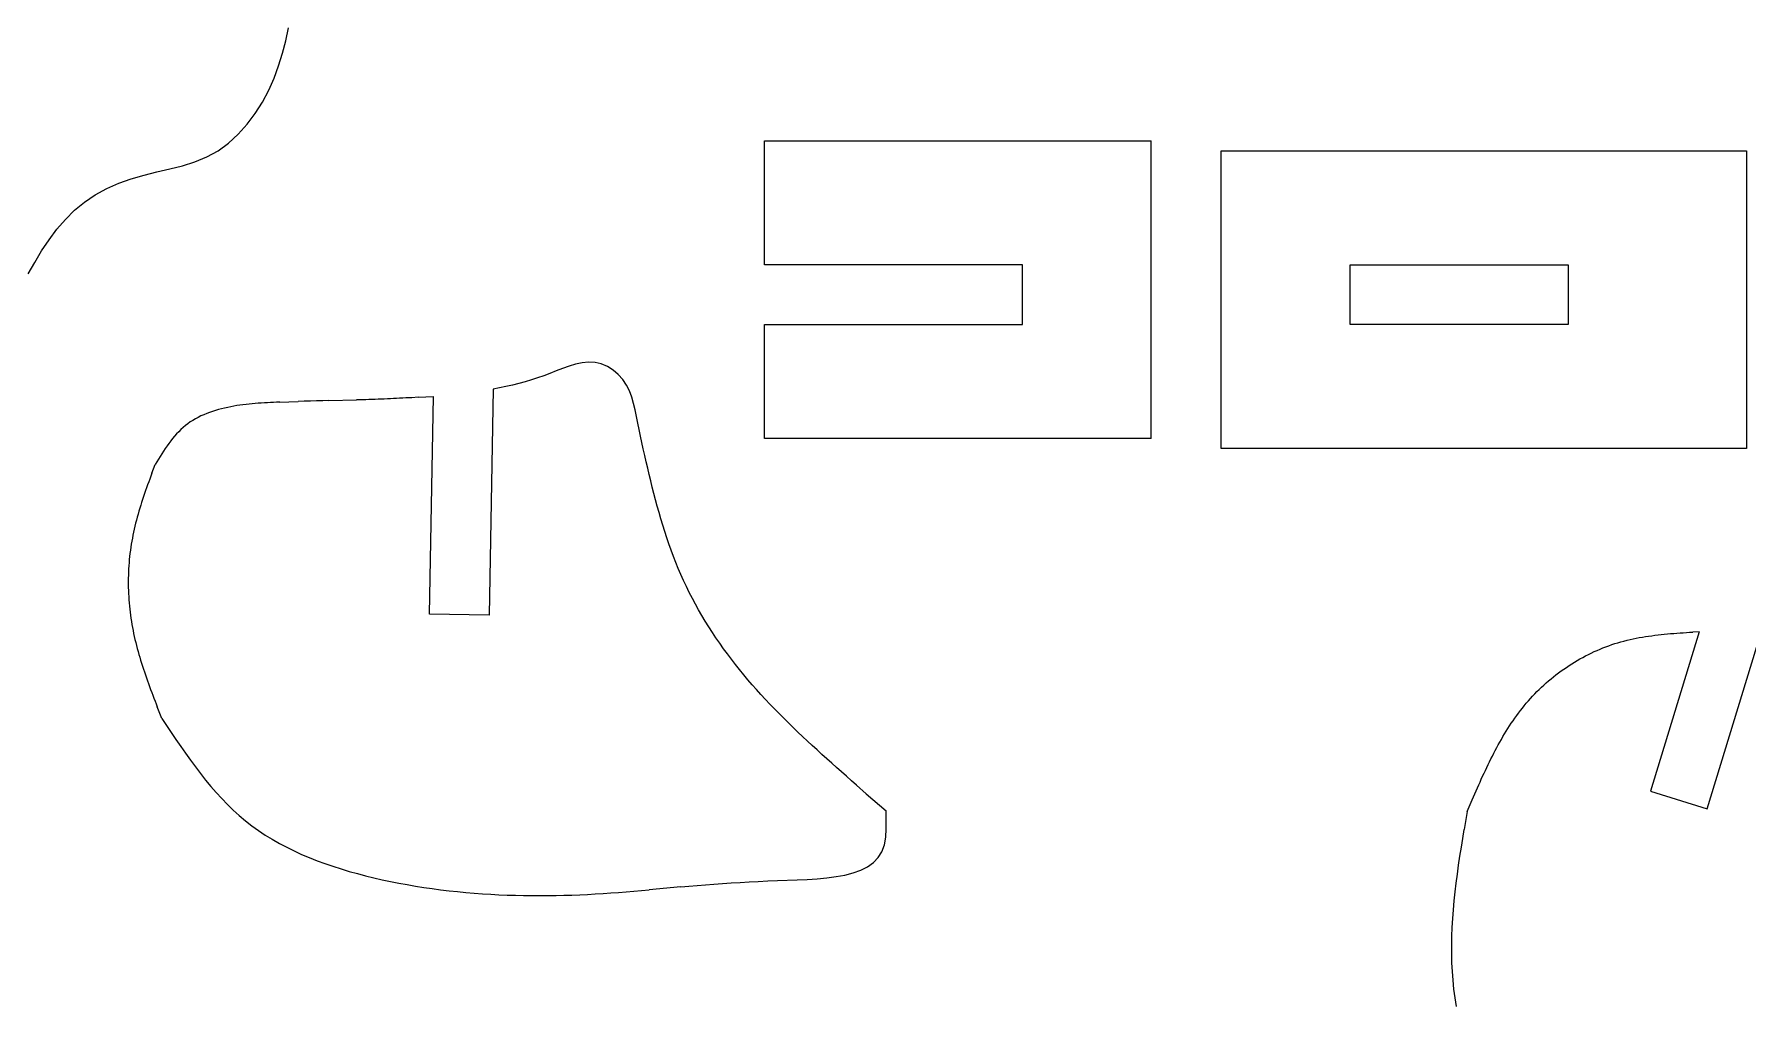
# Model space of a CAD drawing. Extents: x -3475 to 3475, y -2114 to 2114.
# Drawn here: x 1156 to 1987, y -997 to -526 of the extents above; entities that cross this region are included whole.
import ezdxf

# ---------------------------------------------------------------- set-up
doc = ezdxf.new("R2010")
doc.units = 0
doc.header["$MEASUREMENT"] = 0
doc.layers.get('0').update_dxf_attribs({"linetype": 'CONTINUOUS'})

msp = doc.modelspace()

# ---------------------------------------------------------------- linework, layer by layer
for p, q in [((1277.87, -529.49), (1279.24, -523.31)), ((1276.28, -535.62), (1277.87, -529.49)), ((1274.42, -541.67), (1276.28, -535.62)), ((1269.61, -553.51), (1272.21, -547.64)), ((1272.21, -547.64), (1274.42, -541.67)), ((1266.56, -559.24), (1269.61, -553.51)), ((1259.16, -569.98), (1263.07, -564.76)), ((1263.07, -564.76), (1266.56, -559.24)), ((1254.83, -574.79), (1259.16, -569.98)), ((1245.03, -582.82), (1250.12, -579.1)), ((1250.12, -579.1), (1254.83, -574.79)), ((1510.09, -578.07), (1697.6, -578.07)), ((1510.09, -638.17), (1510.09, -578.07)), ((1697.6, -722.3), (1697.6, -578.07)), ((1227.82, -590.07), (1233.82, -588.21)), ((1233.82, -588.21), (1239.58, -585.85)), ((1239.58, -585.85), (1245.03, -582.82)), ((1731.48, -582.89), (1986.29, -582.89)), ((1731.48, -727.12), (1731.48, -582.89)), ((1986.29, -582.89), (1986.29, -727.12)), ((1196.91, -598.6), (1202.96, -596.42)), ((1202.96, -596.42), (1209.15, -594.61)), ((1209.15, -594.61), (1215.4, -593.08)), ((1215.4, -593.08), (1221.65, -591.63)), ((1221.65, -591.63), (1227.82, -590.07)), ((1180.28, -607.69), (1185.51, -604.2)), ((1185.51, -604.2), (1191.07, -601.18)), ((1191.07, -601.18), (1196.91, -598.6)), ((1171, -616.09), (1175.45, -611.67)), ((1175.45, -611.67), (1180.28, -607.69)), ((1163.08, -626.01), (1166.89, -620.9)), ((1166.89, -620.9), (1171, -616.09)), ((1156.18, -636.92), (1159.52, -631.38)), ((1159.52, -631.38), (1163.08, -626.01)), ((1153.02, -642.56), (1156.18, -636.92)), ((1635.1, -638.17), (1510.09, -638.17)), ((1635.1, -667.01), (1635.1, -638.17)), ((1793.98, -638.17), (1899.75, -638.17)), ((1793.98, -667.01), (1793.98, -638.17)), ((1899.75, -638.17), (1899.75, -667.01)), ((1510.09, -667.01), (1635.1, -667.01)), ((1510.09, -722.3), (1510.09, -667.01)), ((1899.75, -667.01), (1793.98, -667.01)), ((1409.03, -689.56), (1405.99, -690.75)), ((1412.12, -688.36), (1409.03, -689.56)), ((1415.27, -687.25), (1412.12, -688.36)), ((1418.43, -686.3), (1415.27, -687.25)), ((1421.6, -685.63), (1418.43, -686.3)), ((1424.75, -685.32), (1421.6, -685.63)), ((1427.86, -685.47), (1424.75, -685.32)), ((1430.91, -686.16), (1427.86, -685.47)), ((1433.85, -687.42), (1430.91, -686.16)), ((1436.61, -689.15), (1433.85, -687.42)), ((1439.13, -691.29), (1436.61, -689.15)), ((1381.52, -697.68), (1378.39, -698.3)), ((1384.64, -697.05), (1381.52, -697.68)), ((1387.76, -696.37), (1384.64, -697.05)), ((1390.86, -695.62), (1387.76, -696.37)), ((1393.95, -694.81), (1390.86, -695.62)), ((1397.01, -693.91), (1393.95, -694.81)), ((1400.02, -692.94), (1397.01, -693.91)), ((1403, -691.88), (1400.02, -692.94)), ((1405.99, -690.75), (1403, -691.88)), ((1441.31, -693.73), (1439.13, -691.29)), ((1443.1, -696.4), (1441.31, -693.73)), ((1444.53, -699.24), (1443.1, -696.4)), ((1255.65, -706.14), (1254.17, -706.36)), ((1257.13, -705.94), (1255.65, -706.14)), ((1258.62, -705.76), (1257.13, -705.94)), ((1260.1, -705.6), (1258.62, -705.76)), ((1261.58, -705.45), (1260.1, -705.6)), ((1263.07, -705.33), (1261.58, -705.45)), ((1264.55, -705.21), (1263.07, -705.33)), ((1266.04, -705.11), (1264.55, -705.21)), ((1267.52, -705.03), (1266.04, -705.11)), ((1269.01, -704.94), (1267.52, -705.03)), ((1270.5, -704.87), (1269.01, -704.94)), ((1271.98, -704.81), (1270.5, -704.87)), ((1273.47, -704.74), (1271.98, -704.81)), ((1274.96, -704.68), (1273.47, -704.74)), ((1274.96, -704.68), (1279.43, -704.51)), ((1279.43, -704.51), (1283.9, -704.35)), ((1286.88, -704.25), (1283.9, -704.35)), ((1289.86, -704.16), (1286.88, -704.25)), ((1292.84, -704.07), (1289.86, -704.16)), ((1295.83, -703.98), (1292.84, -704.07)), ((1298.81, -703.91), (1295.83, -703.98)), ((1298.81, -703.91), (1312.23, -703.6)), ((1315.22, -703.52), (1312.23, -703.6)), ((1316.71, -703.48), (1315.22, -703.52)), ((1318.2, -703.43), (1316.71, -703.48)), ((1319.69, -703.39), (1318.2, -703.43)), ((1321.18, -703.34), (1319.69, -703.39)), ((1322.67, -703.28), (1321.18, -703.34)), ((1324.16, -703.23), (1322.67, -703.28)), ((1325.65, -703.17), (1324.16, -703.23)), ((1327.14, -703.1), (1325.65, -703.17)), ((1328.63, -703.03), (1327.14, -703.1)), ((1330.12, -702.96), (1328.63, -703.03)), ((1331.61, -702.89), (1330.12, -702.96)), ((1333.1, -702.81), (1331.61, -702.89)), ((1334.59, -702.74), (1333.1, -702.81)), ((1336.08, -702.65), (1334.59, -702.74)), ((1339.06, -702.49), (1336.08, -702.65)), ((1342.03, -702.31), (1339.06, -702.49)), ((1342.03, -702.31), (1349.48, -701.86)), ((1347.64, -807.42), (1349.48, -701.86)), ((1378.39, -698.3), (1376.48, -807.93)), ((1445.65, -702.22), (1444.53, -699.24)), ((1446.56, -705.3), (1445.65, -702.22)), ((1447.3, -708.45), (1446.56, -705.3)), ((1231.58, -714.28), (1230.38, -715.12)), ((1232.83, -713.48), (1231.58, -714.28)), ((1234.11, -712.73), (1232.83, -713.48)), ((1235.43, -712.03), (1234.11, -712.73)), ((1236.77, -711.37), (1235.43, -712.03)), ((1238.14, -710.76), (1236.77, -711.37)), ((1239.54, -710.18), (1238.14, -710.76)), ((1240.96, -709.65), (1239.54, -710.18)), ((1242.39, -709.15), (1240.96, -709.65)), ((1243.84, -708.69), (1242.39, -709.15)), ((1245.3, -708.26), (1243.84, -708.69)), ((1246.77, -707.87), (1245.3, -708.26)), ((1248.25, -707.51), (1246.77, -707.87)), ((1249.73, -707.18), (1248.25, -707.51)), ((1251.21, -706.88), (1249.73, -707.18)), ((1252.69, -706.61), (1251.21, -706.88)), ((1254.17, -706.36), (1252.69, -706.61)), ((1447.96, -711.63), (1447.3, -708.45)), ((1448.6, -714.8), (1447.96, -711.63)), ((1223.03, -722.29), (1222.1, -723.46)), ((1223.97, -721.15), (1223.03, -722.29)), ((1224.95, -720.04), (1223.97, -721.15)), ((1225.96, -718.97), (1224.95, -720.04)), ((1227.01, -717.94), (1225.96, -718.97)), ((1228.09, -716.95), (1227.01, -717.94)), ((1229.21, -716.01), (1228.09, -716.95)), ((1230.38, -715.12), (1229.21, -716.01)), ((1449.25, -717.96), (1448.6, -714.8)), ((1449.91, -721.1), (1449.25, -717.96)), ((1450.58, -724.23), (1449.91, -721.1)), ((1697.6, -722.3), (1510.09, -722.3)), ((1216.98, -730.97), (1216.17, -732.27)), ((1217.8, -729.68), (1216.98, -730.97)), ((1218.63, -728.4), (1217.8, -729.68)), ((1219.47, -727.13), (1218.63, -728.4)), ((1220.33, -725.89), (1219.47, -727.13)), ((1221.2, -724.66), (1220.33, -725.89)), ((1222.1, -723.46), (1221.2, -724.66)), ((1451.26, -727.34), (1450.58, -724.23)), ((1451.95, -730.45), (1451.26, -727.34)), ((1452.66, -733.54), (1451.95, -730.45)), ((1986.29, -727.12), (1731.48, -727.12)), ((1212.98, -739.1), (1212.46, -740.51)), ((1212.98, -739.1), (1214.56, -734.89)), ((1215.36, -733.58), (1214.56, -734.89)), ((1216.17, -732.27), (1215.36, -733.58)), ((1453.38, -736.63), (1452.66, -733.54)), ((1454.11, -739.71), (1453.38, -736.63)), ((1209.92, -747.55), (1209.43, -748.96)), ((1210.42, -746.14), (1209.92, -747.55)), ((1210.92, -744.73), (1210.42, -746.14)), ((1211.43, -743.32), (1210.92, -744.73)), ((1211.94, -741.91), (1211.43, -743.32)), ((1212.46, -740.51), (1211.94, -741.91)), ((1454.86, -742.79), (1454.11, -739.71)), ((1455.63, -745.87), (1454.86, -742.79)), ((1456.42, -748.94), (1455.63, -745.87)), ((1207.11, -756.06), (1206.68, -757.49)), ((1207.56, -754.64), (1207.11, -756.06)), ((1208.01, -753.22), (1207.56, -754.64)), ((1208.47, -751.79), (1208.01, -753.22)), ((1208.95, -750.38), (1208.47, -751.79)), ((1209.43, -748.96), (1208.95, -750.38)), ((1457.22, -752.02), (1456.42, -748.94)), ((1458.06, -755.09), (1457.22, -752.02)), ((1458.91, -758.16), (1458.06, -755.09)), ((1205.1, -763.25), (1204.74, -764.7)), ((1205.47, -761.8), (1205.1, -763.25)), ((1205.86, -760.36), (1205.47, -761.8)), ((1206.27, -758.93), (1205.86, -760.36)), ((1206.68, -757.49), (1206.27, -758.93)), ((1459.8, -761.22), (1458.91, -758.16)), ((1460.71, -764.28), (1459.8, -761.22)), ((1461.66, -767.32), (1460.71, -764.28)), ((1203.22, -772.01), (1202.97, -773.49)), ((1203.49, -770.54), (1203.22, -772.01)), ((1203.77, -769.07), (1203.49, -770.54)), ((1204.08, -767.61), (1203.77, -769.07)), ((1204.4, -766.15), (1204.08, -767.61)), ((1204.74, -764.7), (1204.4, -766.15)), ((1462.65, -770.36), (1461.66, -767.32)), ((1463.67, -773.38), (1462.65, -770.36)), ((1202.03, -780.93), (1201.9, -782.43)), ((1202.18, -779.43), (1202.03, -780.93)), ((1202.35, -777.94), (1202.18, -779.43)), ((1202.54, -776.45), (1202.35, -777.94)), ((1202.75, -774.97), (1202.54, -776.45)), ((1202.97, -773.49), (1202.75, -774.97)), ((1464.74, -776.39), (1463.67, -773.38)), ((1465.86, -779.38), (1464.74, -776.39)), ((1467.02, -782.36), (1465.86, -779.38)), ((1201.57, -788.43), (1201.53, -789.94)), ((1201.62, -786.93), (1201.57, -788.43)), ((1201.69, -785.43), (1201.62, -786.93)), ((1201.79, -783.92), (1201.69, -785.43)), ((1201.9, -782.43), (1201.79, -783.92)), ((1468.23, -785.31), (1467.02, -782.36)), ((1469.49, -788.24), (1468.23, -785.31)), ((1470.81, -791.15), (1469.49, -788.24)), ((1201.53, -789.94), (1201.51, -791.44)), ((1201.51, -791.44), (1201.52, -792.95)), ((1201.52, -792.95), (1201.54, -794.45)), ((1201.54, -794.45), (1201.58, -795.96)), ((1201.58, -795.96), (1201.64, -797.46)), ((1201.64, -797.46), (1201.72, -798.96)), ((1472.17, -794.04), (1470.81, -791.15)), ((1473.58, -796.9), (1472.17, -794.04)), ((1475.04, -799.74), (1473.58, -796.9)), ((1201.72, -798.96), (1201.82, -800.46)), ((1201.82, -800.46), (1201.93, -801.96)), ((1201.93, -801.96), (1202.07, -803.46)), ((1202.07, -803.46), (1202.22, -804.95)), ((1202.22, -804.95), (1202.39, -806.44)), ((1476.54, -802.56), (1475.04, -799.74)), ((1478.1, -805.35), (1476.54, -802.56)), ((1479.69, -808.11), (1478.1, -805.35)), ((1202.39, -806.44), (1202.58, -807.93)), ((1202.58, -807.93), (1202.79, -809.41)), ((1202.79, -809.41), (1203.02, -810.89)), ((1203.02, -810.89), (1203.27, -812.36)), ((1203.27, -812.36), (1203.54, -813.83)), ((1203.54, -813.83), (1203.82, -815.3)), ((1376.48, -807.93), (1347.64, -807.42)), ((1481.33, -810.85), (1479.69, -808.11)), ((1483.02, -813.56), (1481.33, -810.85)), ((1484.74, -816.24), (1483.02, -813.56)), ((1203.82, -815.3), (1204.12, -816.76)), ((1204.12, -816.76), (1204.44, -818.22)), ((1204.44, -818.22), (1204.77, -819.67)), ((1204.77, -819.67), (1205.12, -821.12)), ((1205.12, -821.12), (1205.49, -822.56)), ((1205.49, -822.56), (1205.87, -824.01)), ((1486.51, -818.9), (1484.74, -816.24)), ((1488.32, -821.53), (1486.51, -818.9)), ((1490.17, -824.13), (1488.32, -821.53)), ((1919.5, -822.67), (1920.95, -822.17)), ((1920.95, -822.17), (1922.4, -821.69)), ((1922.4, -821.69), (1923.87, -821.24)), ((1923.87, -821.24), (1925.33, -820.82)), ((1925.33, -820.82), (1926.81, -820.42)), ((1926.81, -820.42), (1928.29, -820.05)), ((1928.29, -820.05), (1929.77, -819.7)), ((1929.77, -819.7), (1931.26, -819.37)), ((1931.26, -819.37), (1932.75, -819.07)), ((1932.75, -819.07), (1934.25, -818.78)), ((1934.25, -818.78), (1935.75, -818.52)), ((1935.75, -818.52), (1937.26, -818.27)), ((1937.26, -818.27), (1938.77, -818.04)), ((1938.77, -818.04), (1940.28, -817.83)), ((1963.26, -815.9), (1939.61, -893.25)), ((1940.28, -817.83), (1941.8, -817.63)), ((1941.8, -817.63), (1943.32, -817.45)), ((1943.32, -817.45), (1944.84, -817.28)), ((1944.84, -817.28), (1946.37, -817.12)), ((1946.37, -817.12), (1947.9, -816.97)), ((1947.9, -816.97), (1949.43, -816.84)), ((1949.43, -816.84), (1950.96, -816.71)), ((1950.96, -816.71), (1952.49, -816.59)), ((1952.49, -816.59), (1954.03, -816.48)), ((1954.03, -816.48), (1955.56, -816.37)), ((1955.56, -816.37), (1957.1, -816.27)), ((1957.1, -816.27), (1958.64, -816.18)), ((1958.64, -816.18), (1960.18, -816.08)), ((1963.26, -815.9), (1960.18, -816.08)), ((1967.2, -901.68), (1993, -817.3)), ((1205.87, -824.01), (1206.26, -825.44)), ((1206.26, -825.44), (1206.66, -826.88)), ((1206.66, -826.88), (1207.08, -828.31)), ((1207.08, -828.31), (1207.51, -829.74)), ((1207.51, -829.74), (1207.96, -831.16)), ((1492.05, -826.7), (1490.17, -824.13)), ((1493.97, -829.25), (1492.05, -826.7)), ((1495.93, -831.77), (1493.97, -829.25)), ((1901.46, -831.47), (1902.78, -830.65)), ((1902.78, -830.65), (1904.12, -829.86)), ((1904.12, -829.86), (1905.46, -829.09)), ((1905.46, -829.09), (1906.82, -828.34)), ((1906.82, -828.34), (1908.19, -827.61)), ((1908.19, -827.61), (1909.57, -826.91)), ((1909.57, -826.91), (1910.96, -826.23)), ((1910.96, -826.23), (1912.36, -825.57)), ((1912.36, -825.57), (1913.77, -824.94)), ((1913.77, -824.94), (1915.19, -824.34)), ((1915.19, -824.34), (1916.62, -823.76)), ((1916.62, -823.76), (1918.05, -823.2)), ((1918.05, -823.2), (1919.5, -822.67)), ((1207.96, -831.16), (1208.41, -832.59)), ((1208.41, -832.59), (1208.87, -834.01)), ((1208.87, -834.01), (1209.35, -835.43)), ((1209.35, -835.43), (1209.83, -836.84)), ((1209.83, -836.84), (1210.32, -838.25)), ((1210.32, -838.25), (1210.82, -839.67)), ((1497.92, -834.26), (1495.93, -831.77)), ((1499.94, -836.73), (1497.92, -834.26)), ((1502, -839.17), (1499.94, -836.73)), ((1504.08, -841.59), (1502, -839.17)), ((1890.23, -839.73), (1891.42, -838.73)), ((1891.42, -838.73), (1892.62, -837.76)), ((1892.62, -837.76), (1893.83, -836.8)), ((1893.83, -836.8), (1895.07, -835.86)), ((1895.07, -835.86), (1896.32, -834.94)), ((1896.32, -834.94), (1897.58, -834.04)), ((1897.58, -834.04), (1898.86, -833.17)), ((1898.86, -833.17), (1900.15, -832.31)), ((1900.15, -832.31), (1901.46, -831.47)), ((1210.82, -839.67), (1211.33, -841.07)), ((1211.33, -841.07), (1211.84, -842.48)), ((1211.84, -842.48), (1212.36, -843.89)), ((1212.36, -843.89), (1212.89, -845.29)), ((1212.89, -845.29), (1213.42, -846.7)), ((1213.42, -846.7), (1213.96, -848.1)), ((1506.19, -843.98), (1504.08, -841.59)), ((1508.33, -846.35), (1506.19, -843.98)), ((1510.49, -848.69), (1508.33, -846.35)), ((1881.44, -848.29), (1882.47, -847.16)), ((1882.47, -847.16), (1883.52, -846.05)), ((1883.52, -846.05), (1884.59, -844.96)), ((1884.59, -844.96), (1885.68, -843.88)), ((1885.68, -843.88), (1886.79, -842.81)), ((1886.79, -842.81), (1887.92, -841.77)), ((1887.92, -841.77), (1889.07, -840.74)), ((1889.07, -840.74), (1890.23, -839.73)), ((1213.96, -848.1), (1214.5, -849.5)), ((1214.5, -849.5), (1215.04, -850.9)), ((1215.04, -850.9), (1215.59, -852.3)), ((1217.79, -857.89), (1215.59, -852.3)), ((1512.68, -851.01), (1510.49, -848.69)), ((1514.89, -853.31), (1512.68, -851.01)), ((1517.12, -855.58), (1514.89, -853.31)), ((1519.37, -857.84), (1517.12, -855.58)), ((1874.77, -856.56), (1875.67, -855.34)), ((1875.67, -855.34), (1876.59, -854.13)), ((1876.59, -854.13), (1877.52, -852.94)), ((1877.52, -852.94), (1878.47, -851.75)), ((1878.47, -851.75), (1879.45, -850.58)), ((1879.45, -850.58), (1880.43, -849.43)), ((1880.43, -849.43), (1881.44, -848.29)), ((1217.79, -857.89), (1220.07, -861.31)), ((1220.07, -861.31), (1222.34, -864.72)), ((1521.64, -860.08), (1519.37, -857.84)), ((1523.93, -862.3), (1521.64, -860.08)), ((1526.23, -864.51), (1523.93, -862.3)), ((1869.7, -864.14), (1870.51, -862.85)), ((1870.51, -862.85), (1871.33, -861.57)), ((1871.33, -861.57), (1872.17, -860.3)), ((1872.17, -860.3), (1873.02, -859.04)), ((1873.02, -859.04), (1873.89, -857.8)), ((1873.89, -857.8), (1874.77, -856.56)), ((1222.34, -864.72), (1224.64, -868.12)), ((1224.64, -868.12), (1226.95, -871.5)), ((1226.95, -871.5), (1229.28, -874.84)), ((1528.54, -866.7), (1526.23, -864.51)), ((1530.87, -868.88), (1528.54, -866.7)), ((1533.21, -871.05), (1530.87, -868.88)), ((1535.56, -873.2), (1533.21, -871.05)), ((1864.39, -873.43), (1865.12, -872.08)), ((1865.12, -872.08), (1865.85, -870.73)), ((1865.85, -870.73), (1866.6, -869.4)), ((1866.6, -869.4), (1867.35, -868.07)), ((1867.35, -868.07), (1868.12, -866.75)), ((1868.12, -866.75), (1868.9, -865.44)), ((1868.9, -865.44), (1869.7, -864.14)), ((1229.28, -874.84), (1231.65, -878.15)), ((1231.65, -878.15), (1234.05, -881.41)), ((1537.91, -875.35), (1535.56, -873.2)), ((1540.28, -877.49), (1537.91, -875.35)), ((1542.65, -879.62), (1540.28, -877.49)), ((1545.02, -881.75), (1542.65, -879.62)), ((1860.25, -881.7), (1860.92, -880.3)), ((1860.92, -880.3), (1861.59, -878.92)), ((1861.59, -878.92), (1862.28, -877.54)), ((1862.28, -877.54), (1862.97, -876.16)), ((1862.97, -876.16), (1863.68, -874.79)), ((1863.68, -874.79), (1864.39, -873.43)), ((1234.05, -881.41), (1236.5, -884.62)), ((1236.5, -884.62), (1238.99, -887.77)), ((1238.99, -887.77), (1241.54, -890.86)), ((1547.4, -883.87), (1545.02, -881.75)), ((1549.79, -885.98), (1547.4, -883.87)), ((1552.18, -888.09), (1549.79, -885.98)), ((1554.57, -890.19), (1552.18, -888.09)), ((1856.36, -890.16), (1857, -888.74)), ((1857, -888.74), (1857.63, -887.32)), ((1857.63, -887.32), (1858.28, -885.91)), ((1858.28, -885.91), (1858.93, -884.5)), ((1858.93, -884.5), (1859.58, -883.1)), ((1859.58, -883.1), (1860.25, -881.7)), ((1241.54, -890.86), (1244.16, -893.87)), ((1244.16, -893.87), (1246.84, -896.8)), ((1246.84, -896.8), (1249.59, -899.64)), ((1559.37, -894.39), (1554.57, -890.19)), ((1559.37, -894.39), (1568.99, -902.76)), ((1850.8, -903.05), (1853.25, -897.3)), ((1853.25, -897.3), (1853.87, -895.87)), ((1853.87, -895.87), (1854.48, -894.44)), ((1854.48, -894.44), (1855.11, -893.01)), ((1855.11, -893.01), (1855.73, -891.58)), ((1855.73, -891.58), (1856.36, -890.16)), ((1939.61, -893.25), (1967.2, -901.68)), ((1249.59, -899.64), (1252.42, -902.38)), ((1252.42, -902.38), (1255.35, -905.02)), ((1255.35, -905.02), (1258.36, -907.55)), ((1569.11, -907.12), (1568.99, -902.76)), ((1850.8, -903.05), (1849.35, -911.71)), ((1258.36, -907.55), (1261.47, -909.96)), ((1261.47, -909.96), (1264.67, -912.25)), ((1264.67, -912.25), (1267.97, -914.44)), ((1568.84, -915.45), (1569.11, -911.39)), ((1569.11, -911.39), (1569.11, -907.12)), ((1848.63, -916.05), (1849.35, -911.71)), ((1267.97, -914.44), (1271.34, -916.51)), ((1271.34, -916.51), (1274.8, -918.48)), ((1274.8, -918.48), (1278.33, -920.35)), ((1278.33, -920.35), (1281.93, -922.11)), ((1281.93, -922.11), (1285.59, -923.79)), ((1566.99, -922.53), (1568.18, -919.19)), ((1568.18, -919.19), (1568.84, -915.45)), ((1847.28, -924.71), (1847.94, -920.38)), ((1847.94, -920.38), (1848.63, -916.05)), ((1285.59, -923.79), (1289.31, -925.37)), ((1289.31, -925.37), (1293.09, -926.86)), ((1293.09, -926.86), (1296.91, -928.27)), ((1296.91, -928.27), (1300.78, -929.6)), ((1300.78, -929.6), (1304.69, -930.85)), ((1556.72, -931.46), (1560.01, -929.82)), ((1560.01, -929.82), (1562.86, -927.81)), ((1562.86, -927.81), (1565.2, -925.39)), ((1565.2, -925.39), (1566.99, -922.53)), ((1846.04, -933.36), (1846.64, -929.04)), ((1846.64, -929.04), (1847.28, -924.71)), ((1304.69, -930.85), (1308.63, -932.03)), ((1308.63, -932.03), (1312.6, -933.14)), ((1312.6, -933.14), (1316.59, -934.18)), ((1316.59, -934.18), (1320.6, -935.15)), ((1320.6, -935.15), (1324.63, -936.07)), ((1324.63, -936.07), (1328.66, -936.92)), ((1328.66, -936.92), (1332.71, -937.73)), ((1332.71, -937.73), (1336.76, -938.47)), ((1336.76, -938.47), (1340.81, -939.16)), ((1477.34, -938.93), (1481.37, -938.6)), ((1481.37, -938.6), (1485.46, -938.27)), ((1485.46, -938.27), (1489.62, -937.96)), ((1489.62, -937.96), (1493.85, -937.66)), ((1493.85, -937.66), (1498.16, -937.38)), ((1498.16, -937.38), (1502.55, -937.12)), ((1502.55, -937.12), (1507.03, -936.88)), ((1507.03, -936.88), (1511.61, -936.66)), ((1511.61, -936.66), (1516.28, -936.47)), ((1516.28, -936.47), (1525.9, -936.13)), ((1525.9, -936.13), (1530.74, -935.92)), ((1530.74, -935.92), (1535.53, -935.62)), ((1535.53, -935.62), (1540.21, -935.2)), ((1540.21, -935.2), (1544.72, -934.61)), ((1544.72, -934.61), (1549.02, -933.82)), ((1549.02, -933.82), (1553.03, -932.78)), ((1553.03, -932.78), (1556.72, -931.46)), ((1844.97, -942), (1845.48, -937.68)), ((1845.48, -937.68), (1846.04, -933.36)), ((1340.81, -939.16), (1344.87, -939.8)), ((1344.87, -939.8), (1348.93, -940.39)), ((1348.93, -940.39), (1352.99, -940.92)), ((1352.99, -940.92), (1357.05, -941.41)), ((1357.05, -941.41), (1361.11, -941.85)), ((1361.11, -941.85), (1365.16, -942.24)), ((1365.16, -942.24), (1369.2, -942.58)), ((1369.2, -942.58), (1373.24, -942.88)), ((1373.24, -942.88), (1377.27, -943.13)), ((1377.27, -943.13), (1381.28, -943.35)), ((1381.28, -943.35), (1385.28, -943.52)), ((1385.28, -943.52), (1389.27, -943.65)), ((1389.27, -943.65), (1393.24, -943.74)), ((1393.24, -943.74), (1397.2, -943.79)), ((1397.2, -943.79), (1401.13, -943.81)), ((1401.13, -943.81), (1405.04, -943.79)), ((1405.04, -943.79), (1408.93, -943.74)), ((1408.93, -943.74), (1412.79, -943.65)), ((1412.79, -943.65), (1416.63, -943.53)), ((1416.63, -943.53), (1420.44, -943.38)), ((1420.44, -943.38), (1424.22, -943.2)), ((1424.22, -943.2), (1427.98, -942.99)), ((1427.98, -942.99), (1431.72, -942.76)), ((1431.72, -942.76), (1435.46, -942.51)), ((1435.46, -942.51), (1439.18, -942.23)), ((1439.18, -942.23), (1442.91, -941.94)), ((1442.91, -941.94), (1446.64, -941.63)), ((1446.64, -941.63), (1450.38, -941.31)), ((1450.38, -941.31), (1454.13, -940.98)), ((1469.44, -939.61), (1454.13, -940.98)), ((1469.44, -939.61), (1473.36, -939.27)), ((1473.36, -939.27), (1477.34, -938.93)), ((1844.12, -950.61), (1844.52, -946.31)), ((1844.52, -946.31), (1844.97, -942)), ((1843.54, -959.21), (1843.8, -954.91)), ((1843.8, -954.91), (1844.12, -950.61)), ((1843.28, -967.78), (1843.37, -963.5)), ((1843.37, -963.5), (1843.54, -959.21)), ((1843.29, -972.05), (1843.28, -967.78)), ((1843.39, -976.31), (1843.29, -972.05)), ((1843.59, -980.57), (1843.39, -976.31)), ((1843.91, -984.81), (1843.59, -980.57)), ((1844.34, -989.05), (1843.91, -984.81)), ((1844.89, -993.27), (1844.34, -989.05)), ((1845.56, -997.48), (1844.89, -993.27))]:
    msp.add_line(p, q)

doc.saveas('drawing.dxf')
